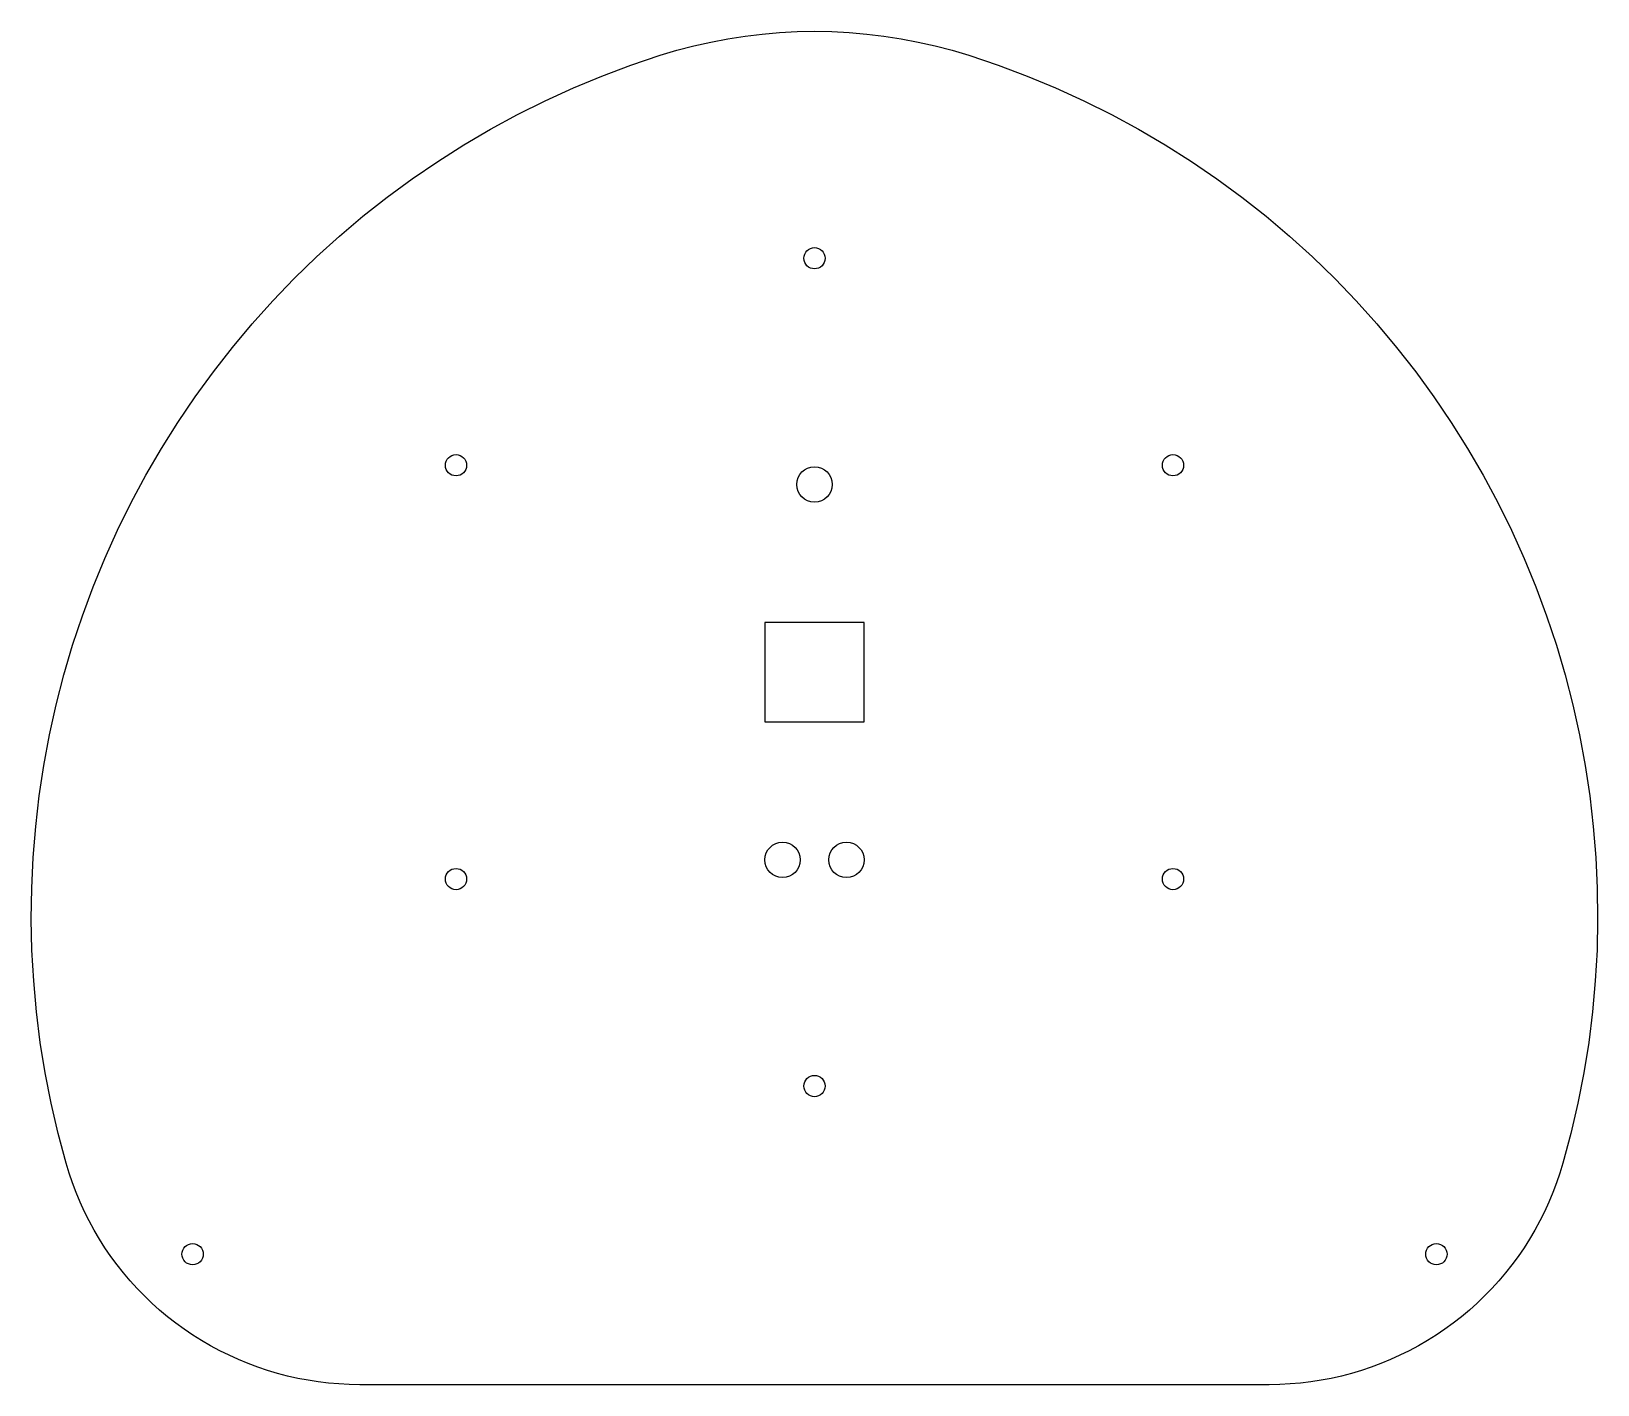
# Model space of a CAD drawing. Extents: x -11322 to -10660, y 0 to 572.
import ezdxf

# ---------------------------------------------------------------- set-up
doc = ezdxf.new("R2010")
doc.units = 0
doc.layers.add('DEFAULT', color=7, linetype='CONTINUOUS')

msp = doc.modelspace()

# ---------------------------------------------------------------- linework, layer by layer
at = {"layer": 'DEFAULT'}
for p, q in [((-11027.98, 569.04), (-11020.7, 570.17)), ((-11020.7, 570.17), (-11013.38, 571.05)), ((-11013.38, 571.05), (-11006.05, 571.68)), ((-11006.05, 571.68), (-10998.69, 572.06)), ((-10998.69, 572.06), (-10991.32, 572.19)), ((-10991.32, 572.19), (-10983.96, 572.06)), ((-10983.96, 572.06), (-10976.6, 571.68)), ((-10976.6, 571.68), (-10969.26, 571.05)), ((-10969.26, 571.05), (-10961.95, 570.17)), ((-10961.95, 570.17), (-10954.67, 569.04)), ((-11056.58, 562.05), (-11049.52, 564.17)), ((-11049.52, 564.17), (-11042.4, 566.04)), ((-11042.4, 566.04), (-11035.21, 567.66)), ((-11035.21, 567.66), (-11027.98, 569.04)), ((-10954.67, 569.04), (-10947.43, 567.66)), ((-10947.43, 567.66), (-10940.25, 566.04)), ((-10940.25, 566.04), (-10933.12, 564.17)), ((-10933.12, 564.17), (-10926.06, 562.05)), ((-11081.19, 553.28), (-11068.96, 557.88)), ((-11068.96, 557.88), (-11056.58, 562.05)), ((-10926.06, 562.05), (-10913.68, 557.88)), ((-10913.68, 557.88), (-10901.45, 553.28)), ((-11093.26, 548.27), (-11081.19, 553.28)), ((-10901.45, 553.28), (-10889.39, 548.27)), ((-11105.15, 542.85), (-11093.26, 548.27)), ((-10889.39, 548.27), (-10877.5, 542.85)), ((-11128.33, 530.8), (-11116.84, 537.02)), ((-11116.84, 537.02), (-11105.15, 542.85)), ((-10877.5, 542.85), (-10865.81, 537.02)), ((-10865.81, 537.02), (-10854.32, 530.8)), ((-11139.6, 524.18), (-11128.33, 530.8)), ((-10854.32, 530.8), (-10843.05, 524.18)), ((-11150.63, 517.19), (-11139.6, 524.18)), ((-10843.05, 524.18), (-10832.01, 517.19)), ((-11161.42, 509.82), (-11150.63, 517.19)), ((-10832.01, 517.19), (-10821.23, 509.82)), ((-11171.95, 502.08), (-11161.42, 509.82)), ((-10821.23, 509.82), (-10810.69, 502.08)), ((-11182.21, 494), (-11171.95, 502.08)), ((-10810.69, 502.08), (-10800.43, 494)), ((-11192.19, 485.56), (-11182.21, 494)), ((-10800.43, 494), (-10790.46, 485.56)), ((-11201.87, 476.79), (-11192.19, 485.56)), ((-10790.46, 485.56), (-10780.78, 476.79)), ((-11211.24, 467.69), (-11201.87, 476.79)), ((-10780.78, 476.79), (-10771.4, 467.69)), ((-11220.3, 458.27), (-11211.24, 467.69)), ((-10771.4, 467.69), (-10762.34, 458.27)), ((-11229.03, 448.55), (-11220.3, 458.27)), ((-10762.34, 458.27), (-10753.61, 448.55)), ((-11237.43, 438.54), (-11229.03, 448.55)), ((-10753.61, 448.55), (-10745.22, 438.54)), ((-11245.47, 428.24), (-11237.43, 438.54)), ((-10745.22, 438.54), (-10737.17, 428.24)), ((-11253.16, 417.68), (-11245.47, 428.24)), ((-10737.17, 428.24), (-10729.48, 417.68)), ((-11260.48, 406.86), (-11253.16, 417.68)), ((-10729.48, 417.68), (-10722.16, 406.86)), ((-11267.43, 395.8), (-11260.48, 406.86)), ((-10722.16, 406.86), (-10715.21, 395.8)), ((-11274, 384.5), (-11267.43, 395.8)), ((-10715.21, 395.8), (-10708.65, 384.5)), ((-11280.17, 372.98), (-11274, 384.5)), ((-10708.65, 384.5), (-10702.47, 372.98)), ((-11285.95, 361.26), (-11280.17, 372.98)), ((-10702.47, 372.98), (-10696.7, 361.26)), ((-11291.32, 349.35), (-11285.95, 361.26)), ((-10696.7, 361.26), (-10691.33, 349.35)), ((-11296.28, 337.27), (-11291.32, 349.35)), ((-10691.33, 349.35), (-10686.37, 337.27)), ((-11300.82, 325.02), (-11296.28, 337.27)), ((-10686.37, 337.27), (-10681.82, 325.02)), ((-11304.95, 312.62), (-11300.82, 325.02)), ((-10681.82, 325.02), (-10677.7, 312.62)), ((-11012.32, 322.25), (-11012.32, 280.25)), ((-10970.32, 322.25), (-11012.32, 322.25)), ((-10970.32, 280.25), (-10970.32, 322.25)), ((-11308.64, 300.09), (-11304.95, 312.62)), ((-10677.7, 312.62), (-10674, 300.09)), ((-11311.9, 287.44), (-11308.64, 300.09)), ((-10674, 300.09), (-10670.74, 287.44)), ((-11314.73, 274.68), (-11311.9, 287.44)), ((-10670.74, 287.44), (-10667.91, 274.68)), ((-11012.32, 280.25), (-10970.32, 280.25)), ((-11317.12, 261.84), (-11314.73, 274.68)), ((-10667.91, 274.68), (-10665.52, 261.84)), ((-11319.07, 248.92), (-11317.12, 261.84)), ((-10665.52, 261.84), (-10663.57, 248.92)), ((-11320.58, 235.94), (-11319.07, 248.92)), ((-10663.57, 248.92), (-10662.07, 235.94)), ((-11321.64, 222.92), (-11320.58, 235.94)), ((-10662.07, 235.94), (-10661.01, 222.92)), ((-11322.25, 209.86), (-11321.64, 222.92)), ((-10661.01, 222.92), (-10660.39, 209.86)), ((-11322.42, 196.8), (-11322.25, 209.86)), ((-10660.39, 209.86), (-10660.23, 196.8)), ((-11322.14, 183.74), (-11322.42, 196.8)), ((-10660.23, 196.8), (-10660.51, 183.74)), ((-11321.41, 170.69), (-11322.14, 183.74)), ((-10660.51, 183.74), (-10661.23, 170.69)), ((-11320.24, 157.68), (-11321.41, 170.69)), ((-10661.23, 170.69), (-10662.41, 157.68)), ((-11318.62, 144.72), (-11320.24, 157.68)), ((-10662.41, 157.68), (-10664.03, 144.72)), ((-11316.56, 131.81), (-11318.62, 144.72)), ((-10664.03, 144.72), (-10666.09, 131.81)), ((-11314.05, 118.99), (-11316.56, 131.81)), ((-10666.09, 131.81), (-10668.59, 118.99)), ((-11311.12, 106.26), (-11314.05, 118.99)), ((-10668.59, 118.99), (-10671.53, 106.26)), ((-11307.74, 93.64), (-11311.12, 106.26)), ((-10671.53, 106.26), (-10674.9, 93.64)), ((-11306.46, 89.44), (-11307.74, 93.64)), ((-10674.9, 93.64), (-10676.18, 89.44)), ((-11305.04, 85.28), (-11306.46, 89.44)), ((-10676.18, 89.44), (-10677.6, 85.28)), ((-11303.48, 81.18), (-11305.04, 85.28)), ((-11301.78, 77.13), (-11303.48, 81.18)), ((-10679.16, 81.18), (-10680.86, 77.13)), ((-10677.6, 85.28), (-10679.16, 81.18)), ((-11299.95, 73.14), (-11301.78, 77.13)), ((-11297.98, 69.21), (-11299.95, 73.14)), ((-10682.7, 73.14), (-10684.67, 69.21)), ((-10680.86, 77.13), (-10682.7, 73.14)), ((-11295.87, 65.36), (-11297.98, 69.21)), ((-10684.67, 69.21), (-10686.77, 65.36)), ((-11293.64, 61.58), (-11295.87, 65.36)), ((-11291.28, 57.88), (-11293.64, 61.58)), ((-10689, 61.58), (-10691.36, 57.88)), ((-10686.77, 65.36), (-10689, 61.58)), ((-11288.8, 54.26), (-11291.28, 57.88)), ((-11286.19, 50.72), (-11288.8, 54.26)), ((-10693.85, 54.26), (-10696.45, 50.72)), ((-10691.36, 57.88), (-10693.85, 54.26)), ((-11283.47, 47.28), (-11286.19, 50.72)), ((-11280.63, 43.93), (-11283.47, 47.28)), ((-10699.18, 47.28), (-10702.02, 43.93)), ((-10696.45, 50.72), (-10699.18, 47.28)), ((-11277.67, 40.68), (-11280.63, 43.93)), ((-11274.61, 37.53), (-11277.67, 40.68)), ((-10704.97, 40.68), (-10708.03, 37.53)), ((-10702.02, 43.93), (-10704.97, 40.68)), ((-11271.44, 34.49), (-11274.61, 37.53)), ((-11268.18, 31.56), (-11271.44, 34.49)), ((-10711.2, 34.49), (-10714.47, 31.56)), ((-10708.03, 37.53), (-10711.2, 34.49)), ((-11264.81, 28.74), (-11268.18, 31.56)), ((-11261.35, 26.03), (-11264.81, 28.74)), ((-10717.83, 28.74), (-10721.3, 26.03)), ((-10714.47, 31.56), (-10717.83, 28.74)), ((-11257.8, 23.45), (-11261.35, 26.03)), ((-11254.16, 20.99), (-11257.8, 23.45)), ((-11250.45, 18.65), (-11254.16, 20.99)), ((-10728.48, 20.99), (-10732.2, 18.65)), ((-10724.85, 23.45), (-10728.48, 20.99)), ((-10721.3, 26.03), (-10724.85, 23.45)), ((-11246.65, 16.44), (-11250.45, 18.65)), ((-11242.78, 14.36), (-11246.65, 16.44)), ((-11238.85, 12.42), (-11242.78, 14.36)), ((-10739.86, 14.36), (-10743.8, 12.42)), ((-10735.99, 16.44), (-10739.86, 14.36)), ((-10732.2, 18.65), (-10735.99, 16.44)), ((-11234.85, 10.61), (-11238.85, 12.42)), ((-11230.79, 8.93), (-11234.85, 10.61)), ((-11226.67, 7.4), (-11230.79, 8.93)), ((-11222.51, 6), (-11226.67, 7.4)), ((-10755.97, 7.4), (-10760.13, 6)), ((-10751.86, 8.93), (-10755.97, 7.4)), ((-10747.8, 10.61), (-10751.86, 8.93)), ((-10743.8, 12.42), (-10747.8, 10.61)), ((-11218.3, 4.75), (-11222.51, 6)), ((-11214.05, 3.64), (-11218.3, 4.75)), ((-11209.77, 2.68), (-11214.05, 3.64)), ((-11205.45, 1.86), (-11209.77, 2.68)), ((-11201.11, 1.19), (-11205.45, 1.86)), ((-11196.75, 0.67), (-11201.11, 1.19)), ((-11192.38, 0.3), (-11196.75, 0.67)), ((-11187.99, 0.07), (-11192.38, 0.3)), ((-11183.6, 0), (-11187.99, 0.07)), ((-10991.32, 0), (-11183.6, 0)), ((-10799.04, 0), (-10991.32, 0)), ((-10794.65, 0.07), (-10799.04, 0)), ((-10790.27, 0.3), (-10794.65, 0.07)), ((-10785.89, 0.67), (-10790.27, 0.3)), ((-10781.53, 1.19), (-10785.89, 0.67)), ((-10777.19, 1.86), (-10781.53, 1.19)), ((-10772.88, 2.68), (-10777.19, 1.86)), ((-10768.59, 3.64), (-10772.88, 2.68)), ((-10764.34, 4.75), (-10768.59, 3.64)), ((-10760.13, 6), (-10764.34, 4.75))]:
    msp.add_line(p, q, dxfattribs=at)
for centre, radius in [((-10991.32, 476.25), 4.5), ((-11142.88, 388.75), 4.5), ((-10839.77, 388.75), 4.5), ((-10991.32, 380.61), 7.5), ((-11004.82, 221.88), 7.5), ((-10977.82, 221.88), 7.5), ((-11142.88, 213.75), 4.5), ((-10839.77, 213.75), 4.5), ((-10991.32, 126.25), 4.5), ((-11254.24, 55.17), 4.5), ((-10728.41, 55.17), 4.5)]:
    msp.add_circle(centre, radius, dxfattribs=at)

doc.saveas('drawing.dxf')
